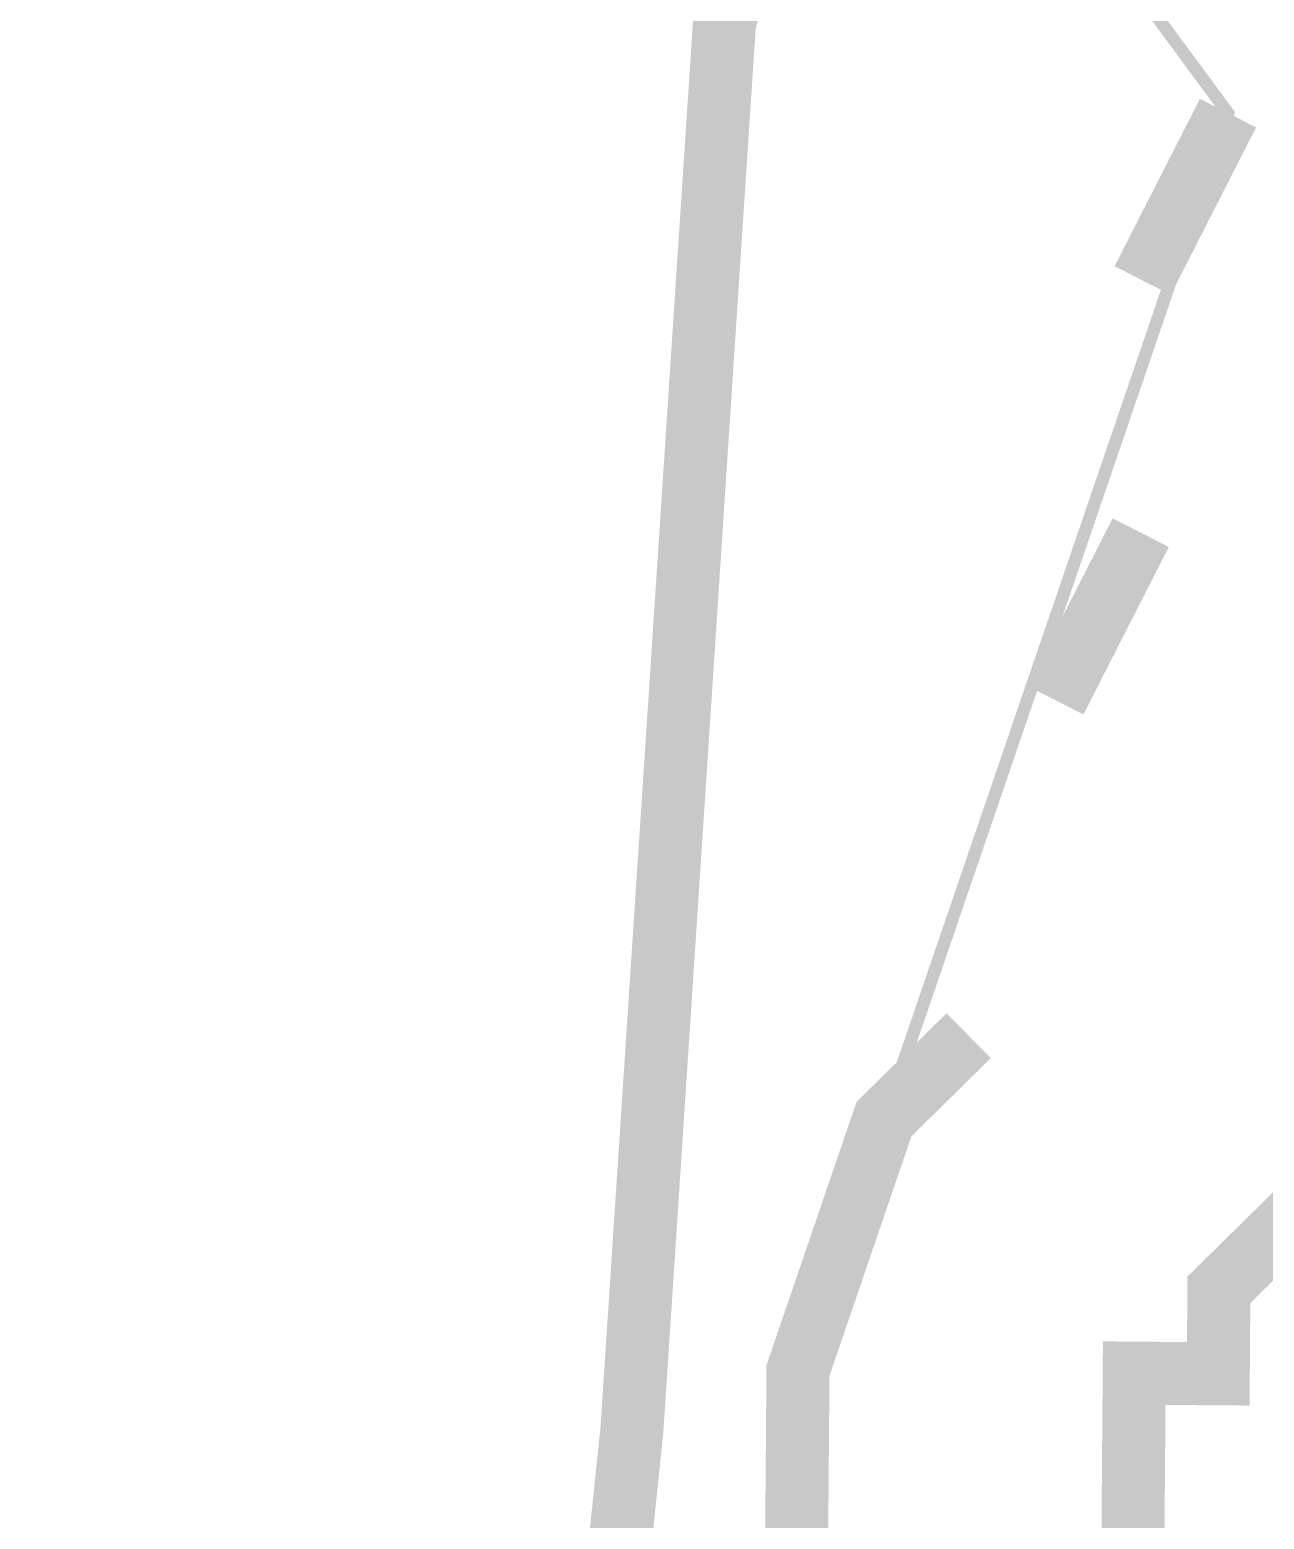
# Model space of a CAD drawing. Header units: metres. Extents: x 326467 to 340077, y 1811030 to 1824953.
# Drawn here: x 327476.4 to 327535.8, y 1814010.6 to 1814082.3 of the extents above; entities that cross this region are included whole.
import ezdxf

# ---------------------------------------------------------------- set-up
doc = ezdxf.new("R2010")
doc.units = ezdxf.units.M
doc.header["$MEASUREMENT"] = 0
for name, color, linetype in [('CRZ LINE FOR RIVER OR CREEK', 84, 'Continuous'), ('HAZARDS LINE', 1, 'Continuous'), ('NDZ-200M FROM CRZ', 30, 'Continuous'), ('SURVEY PLOT BOUNDARY', 35, 'Continuous'), ('VILLAGE BOUNDARY', 212, 'Continuous')]:
    doc.layers.add(name, color=color, linetype=linetype)

# ---------------------------------------------------------------- blocks, each defined once
blk = doc.blocks.new('16')
at = {"layer": 'CRZ LINE FOR RIVER OR CREEK', "ltscale": 0.1, "const_width": 3.032, "flags": 128}
blk.add_lwpolyline([(327158.853, 1813700.033), (327213.894, 1813712.781), (327272.447, 1813704.242), (327286.564, 1813700.09), (327325.279, 1813740.224), (327348.202, 1813753.032), (327361.035, 1813768.059), (327382.563, 1813798.89), (327397.336, 1813829.636), (327408.012, 1813879.171), (327445.291, 1813916.697), (327486.724, 1813949.659), (327499.51, 1813958.637), (327505.394, 1814014.866), (327509.841, 1814082.482), (327518.206, 1814118.807), (327566.485, 1814162.644), (327591.937, 1814243.581)], dxfattribs=at)
at = {"layer": 'HAZARDS LINE', "lineweight": 18, "const_width": 3.032}
blk.add_lwpolyline([(327529.335, 1813989.335), (327529.554, 1814017.637), (327533.596, 1814017.605), (327533.627, 1814021.648), (327537.701, 1814025.66), (327541.775, 1814029.672), (327545.848, 1814033.684), (327545.879, 1814037.727), (327549.953, 1814041.739), (327549.984, 1814045.782), (327554.058, 1814049.794), (327554.245, 1814074.052), (327550.265, 1814082.17), (327550.296, 1814086.213)], dxfattribs=at)
at = {"layer": 'NDZ-200M FROM CRZ', "const_width": 3.032, "flags": 128}
blk.add_lwpolyline([(327591.937, 1814243.581), (327566.485, 1814162.644), (327518.206, 1814118.807), (327509.841, 1814082.482), (327505.394, 1814014.866), (327499.51, 1813958.637), (327486.724, 1813949.659), (327445.291, 1813916.697), (327408.012, 1813879.171), (327397.336, 1813829.636), (327382.563, 1813798.89), (327361.035, 1813768.059), (327348.202, 1813753.032), (327325.279, 1813740.224), (327286.564, 1813700.09), (327272.447, 1813704.242), (327213.894, 1813712.781), (327158.853, 1813700.033)], dxfattribs=at)
at = {"layer": 'SURVEY PLOT BOUNDARY', "lineweight": 18, "const_width": 0.606}
blk.add_lwpolyline([(327158.791, 1813644.469), (327243.994, 1813684.245), (327256.059, 1813676.065), (327276.115, 1813655.694), (327292.285, 1813655.569), (327304.506, 1813667.605), (327304.568, 1813675.691), (327406.315, 1813763.859), (327422.735, 1813796.079), (327451.562, 1813864.592), (327463.752, 1813872.585), (327471.837, 1813872.523), (327467.825, 1813876.597), (327459.803, 1813884.745), (327459.865, 1813892.832), (327480.389, 1813933.106), (327520.876, 1813940.881), (327521.251, 1813989.397), (327513.29, 1814005.632), (327513.384, 1814017.761), (327529.928, 1814066.153), (327534.064, 1814078.251), (327522.062, 1814094.517), (327620.297, 1814251.449)], dxfattribs=at)
blk.add_lwpolyline([(327304.568, 1813675.691), (327304.537, 1813671.648), (327269.372, 1813829.609), (327241.792, 1813922.818), (327307.095, 1814003.18), (327352.654, 1814144.344), (327522.062, 1814094.517), (327534.064, 1814078.251), (327529.928, 1814066.153), (327513.384, 1814017.761), (327513.29, 1814005.632), (327521.251, 1813989.397), (327520.876, 1813940.881), (327480.389, 1813933.106), (327459.865, 1813892.832), (327459.803, 1813884.745), (327467.825, 1813876.597), (327471.837, 1813872.523), (327463.752, 1813872.585), (327451.562, 1813864.592), (327422.735, 1813796.079), (327406.315, 1813763.859)], close=True, dxfattribs=at)
at = {"layer": 'VILLAGE BOUNDARY', "lineweight": 50, "const_width": 3.032}
for points in [[(327529.959, 1814070.196), (327534.064, 1814078.251)], [(327529.866, 1814058.067), (327525.761, 1814050.012)], [(327520.907, 1813944.924), (327521.095, 1813969.182), (327521.251, 1813989.397), (327513.29, 1814005.632), (327513.384, 1814017.761), (327517.52, 1814029.859), (327521.594, 1814033.871)]]:
    blk.add_lwpolyline(points, dxfattribs=at)

msp = doc.modelspace()

# ---------------------------------------------------------------- block references
msp.add_blockref('16', (0, 0))

doc.saveas('drawing.dxf')
